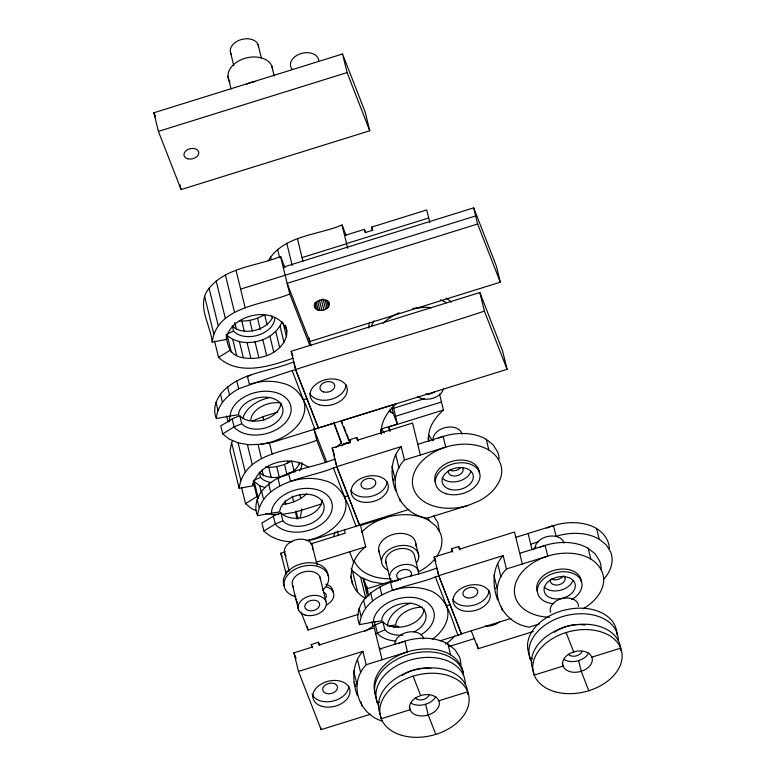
<?xml version="1.0" encoding="UTF-8"?>
<svg xmlns="http://www.w3.org/2000/svg" width="776" height="776" viewBox="0 0 776 776"><rect width="100%" height="100%" fill="white"/><g stroke="black" fill="none" stroke-linecap="round" stroke-linejoin="round"><path stroke-width="1.16" d="M232.325 419.04L220.772 425.869L222.731 433.9L229.182 439.08L238.3 442.921L248.941 444.745L260.358 444.299L272.046 442.427L507.087 369.327L502.528 350.713L479.849 292.523L291.175 351.285L295.724 369.9L318.412 428.09L295.704 369.803L293.784 361.868C269.466 371.898 238.377 372.47 220.462 394.169C215.466 401.24 212.721 410.281 216.388 418.555L230.365 415.985L230.569 413.055A31.001 21.243 -13.7 0 1 273.676 391.996A31.001 21.243 -13.7 0 1 283.89 424.162A31.001 21.243 -13.7 0 1 235.497 428.575L234.119 426.849L232.16 418.827L239.745 415.713L242.209 417.876A22.679 15.539 -13.7 0 0 266.343 418.962A22.679 15.539 -13.7 0 0 280.97 402.948M232.703 440.574L231.588 442.601L230.026 450.875L239.173 488.327L253.16 485.757C257.244 462.69 290.884 453.921 308.518 467.472M307.364 540.494L313.203 539.553L359.579 525.216L336.862 466.929L334.941 458.994C310.623 469.024 279.535 469.596 261.619 491.295C256.623 498.367 253.878 507.407 257.545 515.681L271.532 513.111L271.726 510.181A31.001 21.243 -13.7 0 1 314.833 489.123A31.001 21.243 -13.7 0 1 325.047 521.288A31.001 21.243 -13.7 0 1 276.654 525.701L275.276 523.975L273.317 515.953L280.902 512.839L283.366 515.002A22.679 15.539 -13.7 0 0 307.5 516.088A22.679 15.539 -13.7 0 0 322.127 500.074M226.291 335.455C227.601 347.609 230.453 355.757 243.363 357.794C251.201 359.191 259.223 358.289 266.702 355.66C278.739 351.489 291.087 338.879 285.461 325.328M440.011 640.821L461.536 634.157L438.818 575.87L436.898 567.945C412.58 577.975 381.491 578.537 363.575 600.246C358.58 607.307 355.835 616.348 359.501 624.632L373.479 622.061L373.683 619.132A31.001 21.243 -13.7 0 1 420.282 598.994A31.001 21.243 -13.7 0 1 421.087 634.758M387.651 626.125L387.855 623.196A31.001 21.243 -13.7 0 1 410.892 603.165M381.559 433.91C380.027 422.076 387.845 411.367 396.196 403.792L341.042 420.961L348.86 440.642L350.781 440.593M284.957 267.72L280.592 256.526C256.798 266.207 226.524 267.002 209.084 288.265C195.639 304.435 210.49 324.552 212.207 342.07L226.185 339.5C229.88 313.261 278.225 303.707 286.858 331.061M212.207 342.07C216.834 305.889 264.18 304.949 289.749 293.978L309.818 345.456M216.388 418.555C217.135 405.14 227.552 394.945 238.698 388.766C319.45 359.715 402.919 338.181 484.399 311.137L507.087 369.327M229.046 421.737L230.162 415.82M239.173 488.327C243.8 452.146 291.145 451.195 316.724 440.225L325.445 462.612M257.545 515.681C261.968 480.14 308.159 478.666 333.408 467.996L336.862 466.929M287.372 463.34L287.799 461.109M329.072 305.618C330.304 297.586 316.773 298.498 314.707 304.658C313.475 312.689 327.016 311.777 329.072 305.618L327.957 301.001M300.215 517.835L301.903 508.92M359.501 624.632C363.925 589.081 410.106 587.616 435.365 576.946L438.818 575.87M374.11 626.329L375.002 621.605M333.728 536.148L335.106 531.909M395.634 490.917C390.367 476.251 389.998 458.674 401.192 446.598L404.461 459.974C384.091 481.178 399.853 514.342 427.256 518.135L468.423 505.312L479.228 500.84A45.367 31.088 -13.7 0 0 501.771 470.751C501.587 461.972 496.126 454.523 488.851 450.012L486.242 439.313A45.367 31.088 -13.7 0 0 438.692 437.984M357.358 695.674C352.091 681.008 351.722 663.432 362.916 651.355L366.185 664.731C348.24 683.598 358.163 713.687 382.316 721.185M497.6 599.906C492.333 585.25 491.965 567.663 503.158 555.597L506.427 568.963C486.057 590.167 501.82 623.332 529.222 627.124L539.281 623.991M226.185 334.534C242.277 349.733 273.986 342.051 282.134 321.623M385.895 517.631L360.51 525.536L365.709 546.818C348.424 559.273 344.408 587.636 365.874 598.558L360.665 577.276L352.401 570.748L351.101 568.711M268.283 260.775C283.25 235.361 317.694 235.341 342.022 224.991L345.95 235.06M439.507 393.975L443.426 410.019C434.841 417.798 426.635 429.128 429.012 441.292M335.921 447.49L341.401 442.97L333.893 422.183M282.474 504.4C291.407 503.731 299.972 499.812 306.675 493.924M402.288 675.372C410.455 669.659 420.98 667.166 430.835 668.563M554.394 632.304C563.066 626.019 574.444 623.196 585.017 625.107M214.545 341.023L218.551 357.406L229.939 350.364M222.731 433.9L234.119 426.849L241.705 423.735L244.178 425.898A22.679 15.539 -13.7 0 0 278.371 420.476A22.679 15.539 -13.7 0 0 270.882 397.826A22.679 15.539 -13.7 0 0 239.289 411.115L238.407 414.801L230.365 415.985M241.52 487.279L245.526 503.663L256.914 496.611L253.267 481.712M273.491 516.166L261.929 522.995L263.889 531.027L275.276 523.975L282.862 520.861L285.335 523.024A22.679 15.539 -13.7 0 0 319.528 517.602A22.679 15.539 -13.7 0 0 312.039 494.952A22.679 15.539 -13.7 0 0 280.446 508.241L279.564 511.927L271.532 513.111M364.836 631.354L375.274 624.893L382.859 621.78L385.323 623.943A22.679 15.539 -13.7 0 0 409.456 625.029A22.679 15.539 -13.7 0 0 424.084 609.024M375.332 634.089L384.818 629.802L387.282 631.974A22.679 15.539 -13.7 0 0 402.802 635.088M239.629 320.895C248.349 321.603 257.079 319.004 264.645 314.746L267.167 325.066M265.518 467.036C274.578 468.083 283.744 465.416 291.611 461.002L294.133 471.323M252.326 421.087L263.015 416.654L277.866 412.027M227.096 333.864L233.605 331.197L236.069 333.36A22.679 15.539 -13.7 0 0 260.193 334.446A22.679 15.539 -13.7 0 0 274.83 318.441M254.072 480.121L260.571 477.453L263.045 479.616A22.679 15.539 -13.7 0 0 271.707 482.633M393.772 627.183L397.021 625.844L398.67 627.289M347.968 442.989L348.948 442.63M342.526 53.98L153.871 112.772L158.411 131.377L181.099 189.567L369.764 130.775L365.215 112.171L342.526 53.98L347.085 72.585L369.764 130.775M158.411 131.377L347.085 72.585M344.573 235.535L364.371 229.366L365.632 232.654M364.371 229.366L365.156 232.577L372.354 230.336L371.568 227.125L426.732 209.956L429.817 222.566M346.532 243.567L428.691 217.978M302.048 257.593L346.591 243.722M283.191 267.177L473.67 207.852L496.349 266.042L500.297 282.202L309.828 341.527L287.139 283.337L477.618 224.012L500.297 282.202M240.628 289.128L475.639 215.932M293.018 358.211C270.038 366.32 239.124 376.37 218.551 357.406M260.358 444.299A44.901 30.768 -13.7 0 0 303.368 399.708L306.821 398.631M393.539 408.273L424.569 398.621M395.178 416.411L441.466 401.997M381.297 429.002L397.36 423.997L393.277 406.517M443.426 410.019L388.272 427.188L390.008 431.563M408.894 509.463L359.414 524.867L336.745 466.667L332.186 448.053L350.189 442.456L349.54 439.769L356.737 437.528L358.046 440.816M336.745 466.667L401.192 446.598M417.76 444.318L443.144 436.422L445.754 447.121L404.461 459.974M321.128 504.109L294.861 512.296L283.172 514.168M306.132 540.688A44.901 30.768 -13.7 0 0 344.525 496.834L347.978 495.757M286.228 574.075L280.805 553.23L285.413 551.794M310.73 543.908L345.252 533.16L344.437 529.824M285.355 571.844L288.73 570.787M316.298 562.202L365.709 546.818M510.86 618.453L461.38 633.856L438.712 575.656L434.153 557.042L452.156 551.445L451.506 548.758L458.703 546.517L460.013 549.806M515.584 537.399L553.472 525.604L556.082 536.303A45.367 31.088 -13.7 0 1 599.179 539.194L606.231 544.868L610.644 551.94A45.367 31.088 -13.7 0 1 603.883 579.032M392.501 580.826L367.281 588.664L363.246 578.343L360.665 577.276M530.706 544.199L538.777 541.687M438.712 575.656L503.158 555.597M519.726 553.307L545.111 545.412L547.72 556.111L506.427 568.963M301.04 612.128L308.014 630.034L358.502 614.291M370.618 714.211L321.138 729.624L298.469 671.424L293.91 652.81L311.913 647.203L311.263 644.526L318.461 642.285L319.77 645.564M432.261 639.356A44.901 30.768 -13.7 0 0 446.472 605.775L449.935 604.708M298.469 671.424L362.916 651.355M379.483 649.075L404.868 641.17L407.478 651.869L366.185 664.731M449.702 646.33L474.582 638.57M471.236 630.801L478.21 648.707L533.287 631.528M379.532 702.231L377.369 702.901L376.011 697.333A45.367 31.088 -13.7 0 1 411.144 653.848A45.367 31.088 -13.7 0 1 463.65 674.897M532.52 658.582L530.357 659.251L528.999 653.683A45.367 31.088 -13.7 0 1 566.606 609.616A45.367 31.088 -13.7 0 1 616.901 634.749M438.818 700.796L467.676 691.804M591.807 657.146L620.664 648.154M347.115 443.309L343.264 443.62M248.33 420.679L250.619 420.34L251.502 416.654A22.679 15.539 -13.7 0 1 279.496 402.773M373.479 622.061L381.52 620.878L382.403 617.192A22.679 15.539 -13.7 0 1 418.041 605.29A22.679 15.539 -13.7 0 1 414.083 631.877M388.795 625.96L395.692 624.942L396.565 621.256A22.679 15.539 -13.7 0 1 422.299 607.249M292.387 541.784C282.057 541.706 271.387 538.389 263.889 531.027M418.022 307.742L422.425 307.616M278.603 514.304L271.736 514.507L265.829 513.499M383.043 583.775L371.413 581.719L363.246 578.343L367.378 596.036M253.16 480.78L259.717 485.786L265.295 487.629M389.125 411.105L393.267 413.492L397.36 423.997M256.022 510.55L251.967 508.843L245.526 503.663M379.386 648.144L381.414 648.998M433.25 440.642L431.417 439.187L428.818 435.103M486.242 439.313L493.293 444.988L497.697 452.059A45.367 31.088 -13.7 0 1 499.133 458.878M546.837 528.068A45.367 31.088 -13.7 0 1 596.569 528.495C603.466 532.879 609.073 539.883 609.325 548.341M539.562 547.41A45.367 31.088 -13.7 0 1 588.208 548.302L595.26 553.977L599.664 561.048A45.367 31.088 -13.7 0 1 601.119 569.041M588.208 548.302L590.817 559.001C598.092 563.512 603.553 570.961 603.738 579.74A45.367 31.088 -13.7 0 1 583.183 608.723M428.207 517.311L428.992 520.521L436.044 526.196L440.448 533.267A45.367 31.088 -13.7 0 1 436.519 556.799M398.233 643.634A45.367 31.088 -13.7 0 1 447.965 644.07L455.017 649.745L459.421 656.816A45.367 31.088 -13.7 0 1 460.876 664.799M447.965 644.07L450.575 654.769C457.85 659.28 463.311 666.73 463.495 675.498M375.438 625.107L377.233 632.915L378.61 634.642A31.001 21.243 -13.7 0 0 396.022 641.054M256.914 496.611L258.292 498.337L254.363 482.294M381.588 428.876L384.188 432.959M458.082 635.234C450.827 618.317 447.364 594.173 426.034 589.42A44.853 32.194 -14.9 0 0 392.501 590.41L390.532 582.388A44.901 30.768 -13.7 0 1 398.524 580.438M314.969 429.167C307.713 412.24 304.25 388.097 282.92 383.354A44.853 32.194 -14.9 0 0 249.387 384.343L247.418 376.311A44.901 30.768 -13.7 0 1 250.803 375.361M356.126 526.293C348.87 509.366 345.417 485.223 324.077 480.48A44.853 32.194 -14.9 0 0 290.544 481.469L288.575 473.438A44.901 30.768 -13.7 0 1 295.413 471.711M433.425 515.497L437.829 522.568L438.644 527.011M494.341 586.54L495.272 588.615M392.375 477.55L393.772 480.674M354.099 682.298L355.951 686.469M371.568 227.125L372.878 230.404M388.786 427.256L390.095 430.544M341.556 421.029L342.429 423.221M343.729 426.499L345.902 431.97M346.775 434.153L348.075 437.441M566.102 632.527L573.677 651.947M588.79 690.718L581.214 671.288L578.605 660.589M434.153 557.042L435.899 561.523M332.186 448.053L333.496 451.419M291.175 351.285L292.911 355.767M413.113 676.177L420.689 695.597M435.802 734.368L428.226 714.938L425.617 704.239M326.677 461.827L314.037 429.37L333.835 423.201L341.401 442.97M363.895 581.03L369.007 596.017M349.607 551.814L353.73 562.387M280.805 553.23L282.115 556.586M294.502 595.347L297.557 603.175M293.91 652.81L296.092 658.407M435.365 576.946L446.472 605.775M333.408 467.996L344.525 496.834M292.251 370.87L303.368 399.708M155.442 116.837L153.871 112.772L155.472 117.283M451.506 548.758L452.767 552.056M349.54 439.769L350.374 441.971M311.263 644.526L312.524 647.824M390.144 409.195L390.968 412.56M289.749 293.978L280.592 256.526M352.401 570.748L357.62 592.03M350.5 576.025L352.42 583.862M316.724 440.225L313.844 428.488M337.288 531.027L338.385 535.479M596.569 528.495L599.179 539.194M473.67 207.852L477.618 224.012M479.849 292.523L484.399 311.137M562.299 662.888L563.085 666.089L534.227 675.081L532.918 669.736A45.367 31.088 -13.7 0 1 570.535 625.669A45.367 31.088 -13.7 0 1 620.819 650.792M528.087 533.5L532.074 549.806M522.345 564.007L514.517 532.026L459.363 549.204L458.703 546.517M497.658 563.483L500.918 576.859M493.885 575.123L497.154 588.499M501.432 606.977L502.247 610.324M427.896 437.897L428.449 440.196M477.075 644.051L478.21 648.707M420.379 455.017L412.551 423.036L357.397 440.215L356.737 437.528M342.022 224.991L347.726 248.369M395.692 454.493L398.951 467.87M415.81 543.617L418.759 555.664M418.594 572.397L414.704 556.47A14.744 10.098 -13.7 0 0 397.477 549.165A14.744 10.098 -13.7 0 0 386.419 563.851M391.919 466.134L395.188 479.51M399.737 499.104L400.28 501.335M380.55 429.303L381.113 431.592M380.667 431.669L381.22 433.968M271.668 65.708L274.209 76.087M385.701 561.32L389.6 577.237M258.088 44.649L261.454 58.404M378.639 549.835L381.588 561.872M348.337 438.508L348.86 440.642M297.47 238.872L302.912 261.105M409.311 706.538L410.097 709.749L381.239 718.731L379.93 713.387A45.367 31.088 -13.7 0 1 417.546 669.319A45.367 31.088 -13.7 0 1 467.831 694.442M379.842 586.821L381.811 594.843M382.859 621.78L384.818 629.802M286.78 243.305L292.222 265.537M308.916 337.783L310.895 345.863M370.647 592.913L372.616 600.934M382.102 659.775L374.274 627.784L319.12 644.963L318.461 642.285M371.985 621.818L373.101 626.407M230.724 53.175L233.799 65.785M363.575 600.246L365.535 608.268M277.585 249.397L279.593 257.584M359.104 608.326L361.063 616.348M227.96 76.32L231.064 88.998M270.514 256.73L271.086 259.068M283.104 322.971L286.47 336.726M280.107 326.347L284.026 342.4M357.416 659.251L360.675 672.617M271.949 315.958L272.512 318.247M275.781 331.624L279.709 347.677M353.643 670.881L356.911 684.257M360.918 701.63L362.004 706.082M269.873 336.154L273.802 352.197M298.925 462.205L299.488 464.504M257.554 318.218L260.358 329.684M262.783 339.616L266.702 355.66M299.934 495.01L300.768 498.454M312.165 545.072L317.054 565.083M320.013 577.169L325.891 601.245M249.756 320.381L252.278 330.702M254.994 341.779L258.912 357.833M296.112 510.957L298.052 518.882M284.52 464.465L287.042 474.786M292.28 496.184L293.677 501.917M295.443 512.218L297.101 519.008M236.049 270.407L245.206 307.849M241.802 321.109L244.324 331.43M247.03 342.507L250.958 358.56M276.731 466.638L279.535 478.103M285.044 500.646L285.888 504.09M263.015 416.654L263.879 420.165M269.311 442.407L272.172 454.105M277.886 477.87L279.855 485.892M225.36 274.84L234.517 312.282M234.769 322.641L236.457 329.519M239.444 341.741L243.363 357.794M280.902 512.839L282.862 520.861M268.768 467.365L271.29 477.676M307.16 626.552L308.014 630.034M233.605 331.197L232.296 325.852L234.759 328.015A22.679 15.539 -13.7 0 0 272.522 317.277M268.69 483.962L270.659 491.984M232.742 339.539L236.67 355.583M258.049 444.493L261.483 458.538M284.792 553.598L289.108 571.252M292.639 585.705L298.527 609.771M216.164 280.931L225.321 318.373M262.026 470.033L263.423 475.766M227.397 336.037L231.316 352.091M260.571 477.453L259.271 472.099L261.735 474.262A22.679 15.539 -13.7 0 0 288.536 474.175M236.728 380.744L238.698 388.766M320.566 727.296L321.138 729.624M261.619 491.295L263.578 499.327M259.717 485.786L261.396 492.663M247.428 444.735L252.287 464.63M209.084 288.265L218.24 325.716M239.745 415.713L241.705 423.735M257.147 499.385L259.106 507.407M179.964 184.911L181.099 189.567M252.598 483.458L253.16 485.757M227.533 386.836L229.502 394.858M204.612 296.345L213.769 333.796M238.067 442.708L245.216 471.963M226.641 416.072L228.037 421.805M220.462 394.169L222.421 402.201M231.588 442.601L240.744 480.043M215.99 402.259L217.949 410.281M328.781 301.912L329.334 304.231M326.647 300.05L328.326 306.986M325.173 300.137L327.132 308.217M323.068 298.847L325.58 309.246M321.264 299.594L323.786 309.993M319.334 300.011L321.856 310.4M317.694 301.224L319.925 310.458M316.181 302.077L318.131 310.157M314.92 302.582L316.598 309.508M314.581 305.094L315.425 308.567M314.125 305.075L314.687 307.383M367.911 591.361L366.776 586.52M391.928 407.72L393.267 413.492M438.809 527.893L439.294 530.561M333.884 453L334.369 455.667M292.261 69.326A14.366 9.845 -13.7 0 1 300.962 53.612A14.366 9.845 -13.7 0 1 318.703 61.091M231.549 54.708A14.366 9.845 -13.7 0 1 241.414 39.518A14.366 9.845 -13.7 0 1 258.553 47.181M246.458 84.225A22.679 15.539 -13.7 0 1 255.479 81.509M229.939 82.062A22.679 15.539 -13.7 0 1 245.216 58.258A22.679 15.539 -13.7 0 1 272.618 69.656M301.728 462.632A22.679 15.539 -13.7 0 1 299.749 470.935M299.497 463.524A22.679 15.539 -13.7 0 1 289.545 473.651M341.789 445.841A7.556 5.18 -13.7 0 1 350.374 442.679M378.911 706.073A45.367 31.088 -13.7 0 1 412.512 659.416A45.367 31.088 -13.7 0 1 465.27 683.966M429.031 695.053A7.556 5.18 -13.7 0 1 422.774 699.671A7.556 5.18 -13.7 0 1 415.373 697.993M435.685 696.722A15.122 10.36 -13.7 0 1 428.895 702.949L425.258 704.375A15.122 10.36 -13.7 0 1 410.999 703.153M375.594 694.433A45.367 31.088 -13.7 0 1 396.681 656.351A45.367 31.088 -13.7 0 1 450.575 654.769M394.839 644.604A14.744 10.098 -13.7 0 1 407.866 632.168A14.744 10.098 -13.7 0 1 423.706 638.89M348.725 686.168A18.905 12.949 -13.7 0 1 332.438 701.194A18.905 12.949 -13.7 0 1 312.097 694.054M454.726 635.922A44.901 30.768 -13.7 0 1 445.55 644.158M533.355 549.272A45.367 31.088 -13.7 0 1 535.993 546.925M499.618 621.721A15.122 10.36 -13.7 0 1 485.213 626.203M537.419 591.816A22.679 15.549 -13.7 0 1 556.227 569.778A22.679 15.549 -13.7 0 1 581.37 582.34M553.792 603.718A22.679 15.549 -13.7 0 1 540.193 582.495A22.679 15.549 -13.7 0 1 575.006 574.337A22.679 15.549 -13.7 0 1 571.747 599.518M549.524 617.24A45.367 31.088 -13.7 0 1 519.91 574.938A45.367 31.088 -13.7 0 1 590.817 559.001M535.071 548.845A14.744 10.098 -13.7 0 1 548.098 536.4A14.744 10.098 -13.7 0 1 563.939 543.122M572.804 580.739A15.879 10.883 -13.7 0 1 559.68 590.439A15.879 10.883 -13.7 0 1 544.131 586.918M563.939 576.054A7.556 5.18 -13.7 0 1 559.118 584.716A7.556 5.18 -13.7 0 1 550.427 579.585M488.967 590.4A18.905 12.949 -13.7 0 1 473.476 605.251A18.905 12.949 -13.7 0 1 452.815 599.324M563.095 576.025A7.556 5.18 -13.7 0 1 551.484 579.061M435.452 482.827A22.679 15.549 -13.7 0 1 454.261 460.789A22.679 15.549 -13.7 0 1 479.403 473.35M468.423 505.312A45.367 31.088 -13.7 0 1 413.996 473.321A45.367 31.088 -13.7 0 1 488.851 450.012M433.115 439.856A14.744 10.098 -13.7 0 1 446.142 427.411A14.744 10.098 -13.7 0 1 461.982 434.133M470.838 471.75A15.879 10.883 -13.7 0 1 457.714 481.45A15.879 10.883 -13.7 0 1 442.165 477.929M462.826 468.2A7.556 5.18 -13.7 0 1 456.181 475.94A7.556 5.18 -13.7 0 1 448.46 470.595M387.001 481.411A18.905 12.949 -13.7 0 1 371.51 496.262A18.905 12.949 -13.7 0 1 350.849 490.335M460.032 468.316A7.556 5.18 -13.7 0 1 449.527 470.072M443.406 389.096A14.744 10.098 -13.7 0 1 432.523 398.379A14.744 10.098 -13.7 0 1 417.789 396.614M434.744 391.608A7.556 5.18 -13.7 0 1 425.84 393.936M242.791 418.603A31.001 21.243 -13.7 0 1 269.214 397.719M371.462 326.007A45.367 31.088 -13.7 0 1 373.964 320.847M440.37 299.875A45.367 31.088 -13.7 0 1 446.326 302.688M368.61 327.996A45.367 31.088 -13.7 0 1 369.483 322.748M446.016 297.955A45.367 31.088 -13.7 0 1 451.331 302.223M383.053 323.262A45.367 31.088 -13.7 0 1 399.155 312.757M412.696 308.538A45.367 31.088 -13.7 0 1 431.388 307.674M435.132 558.652A45.367 31.088 -13.7 0 1 419.36 571.349M391.162 578.76A45.367 31.088 -13.7 0 1 354.001 560.185M361.529 532.249A45.367 31.088 -13.7 0 1 428.992 520.521M391.958 581.981A14.744 10.098 -13.7 0 1 400.755 565.258A14.744 10.098 -13.7 0 1 418.516 574.192M387.787 570.147A18.905 12.949 -13.7 0 1 385.245 552.793A18.905 12.949 -13.7 0 1 409.951 546.343A18.905 12.949 -13.7 0 1 416.809 562.571M379.551 553.094A18.905 12.949 -13.7 0 1 395.343 533.878A18.905 12.949 -13.7 0 1 415.723 545.926M400.755 579.934A7.556 5.18 -13.7 0 1 397.438 573.289A7.556 5.18 -13.7 0 1 407.439 569.691A7.556 5.18 -13.7 0 1 410.746 576.335M325.813 584.183A15.122 10.36 -13.7 0 1 333.195 592.389M324.242 592.524A7.556 5.18 -13.7 0 1 325.377 598.732M326.463 586.86A15.122 10.36 -13.7 0 1 326.327 605.096M588.664 653.062A15.122 10.36 -13.7 0 1 581.884 659.299L578.246 660.725A15.122 10.36 -13.7 0 1 563.987 659.503M531.899 662.423A45.367 31.088 -13.7 0 1 565.5 615.766A45.367 31.088 -13.7 0 1 618.259 640.307M550.679 612.39A14.366 9.845 -13.7 0 1 562.59 598.432A14.366 9.845 -13.7 0 1 578.518 606.386M582.01 651.403A7.556 5.18 -13.7 0 1 575.763 656.021A7.556 5.18 -13.7 0 1 568.362 654.343M286.189 555.839A14.366 9.845 -13.7 0 1 296.092 539.786A14.366 9.845 -13.7 0 1 312.398 549.369M284.288 586.035A22.679 15.539 -13.7 0 1 302.029 563.648A22.679 15.539 -13.7 0 1 327.996 575.433M295.792 596.686A22.679 15.539 -13.7 0 1 287.615 575.171A22.679 15.539 -13.7 0 1 320.119 567.285A22.679 15.539 -13.7 0 1 322.632 590.167M293.474 587.238A14.366 9.845 -13.7 0 1 303.329 572.048A14.366 9.845 -13.7 0 1 320.469 579.701M345.989 384.634A18.905 12.949 -13.7 0 1 330.508 399.485A18.905 12.949 -13.7 0 1 309.837 393.558M421.038 695.461L417.401 696.897A15.122 10.36 -13.7 0 0 409.961 709.516L411.338 711.912A15.122 10.36 -13.7 0 0 427.877 715.074L431.514 713.648A15.122 10.36 -13.7 0 0 438.954 701.029L437.577 698.633A15.122 10.36 -13.7 0 0 421.038 695.461M574.027 651.811L570.389 653.247A15.122 10.36 -13.7 0 0 562.949 665.866L564.327 668.252A15.122 10.36 -13.7 0 0 580.865 671.424L584.503 669.998A15.122 10.36 -13.7 0 0 591.942 657.379L590.565 654.983A15.122 10.36 -13.7 0 0 574.027 651.811M187.608 158.76A7.556 5.18 -13.7 0 0 198.811 152.833A7.556 5.18 -13.7 0 0 187.676 149.642A7.556 5.18 -13.7 0 0 187.608 158.76M401.92 735.367A45.367 31.088 -13.7 0 0 469.14 699.797A45.367 31.088 -13.7 0 0 402.317 680.649A45.367 31.088 -13.7 0 0 401.92 735.367M322.021 706.335A18.905 12.949 -13.7 0 0 350.024 691.513A18.905 12.949 -13.7 0 0 322.185 683.53A18.905 12.949 -13.7 0 0 322.021 706.335M326.347 693.463A7.556 5.18 -13.7 0 0 337.55 687.536A7.556 5.18 -13.7 0 0 326.415 684.345A7.556 5.18 -13.7 0 0 326.347 693.463M551.794 598.286A15.879 10.883 -13.7 0 0 575.317 585.841A15.879 10.883 -13.7 0 0 551.93 579.138A15.879 10.883 -13.7 0 0 551.794 598.286M462.263 610.567A18.905 12.949 -13.7 0 0 490.267 595.755A18.905 12.949 -13.7 0 0 462.428 587.772A18.905 12.949 -13.7 0 0 462.263 610.567M466.589 597.695A7.556 5.18 -13.7 0 0 477.793 591.768A7.556 5.18 -13.7 0 0 466.657 588.577A7.556 5.18 -13.7 0 0 466.589 597.695M446.442 493.817A22.679 15.549 -13.7 0 0 480.053 476.027A22.679 15.549 -13.7 0 0 446.646 466.454A22.679 15.549 -13.7 0 0 446.442 493.817M449.828 489.297A15.879 10.883 -13.7 0 0 473.35 476.852A15.879 10.883 -13.7 0 0 449.964 470.149A15.879 10.883 -13.7 0 0 449.828 489.297M360.297 501.577A18.905 12.949 -13.7 0 0 388.301 486.765A18.905 12.949 -13.7 0 0 360.462 478.782A18.905 12.949 -13.7 0 0 360.297 501.577M364.623 488.705A7.556 5.18 -13.7 0 0 375.826 482.779A7.556 5.18 -13.7 0 0 364.691 479.587A7.556 5.18 -13.7 0 0 364.623 488.705M554.908 691.717A45.367 31.088 -13.7 0 0 622.129 656.147A45.367 31.088 -13.7 0 0 555.306 636.999A45.367 31.088 -13.7 0 0 554.908 691.717M308.45 610.528A7.556 5.18 -13.7 0 0 319.654 604.601A7.556 5.18 -13.7 0 0 308.518 601.41A7.556 5.18 -13.7 0 0 308.45 610.528M305.075 615.038A14.366 9.845 -13.7 0 0 326.356 603.777A14.366 9.845 -13.7 0 0 305.201 597.714A14.366 9.845 -13.7 0 0 305.075 615.038M319.285 404.8A18.905 12.949 -13.7 0 0 347.299 389.979A18.905 12.949 -13.7 0 0 319.45 382.005A18.905 12.949 -13.7 0 0 319.285 404.8M323.611 391.928A7.556 5.18 -13.7 0 0 334.815 386.002A7.556 5.18 -13.7 0 0 323.679 382.81A7.556 5.18 -13.7 0 0 323.611 391.928"/></g></svg>
